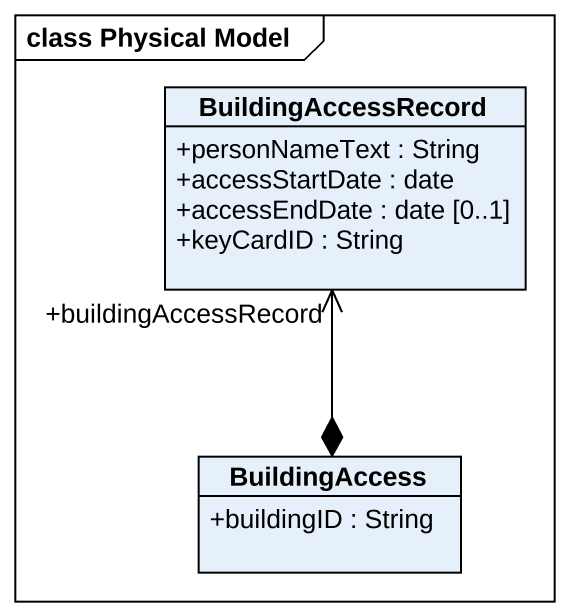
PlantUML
@startuml
mainframe class Physical Model
hide circle
hide empty members
skinparam classAttributeIconSize 0
class BuildingAccessRecord {
  +personNameText : String
  +accessStartDate : date
  +accessEndDate : date [0..1]
  +keyCardID : String
}
class BuildingAccess {
  +buildingID : String
}
BuildingAccess *-up-> "+buildingAccessRecord" BuildingAccessRecord
@enduml
